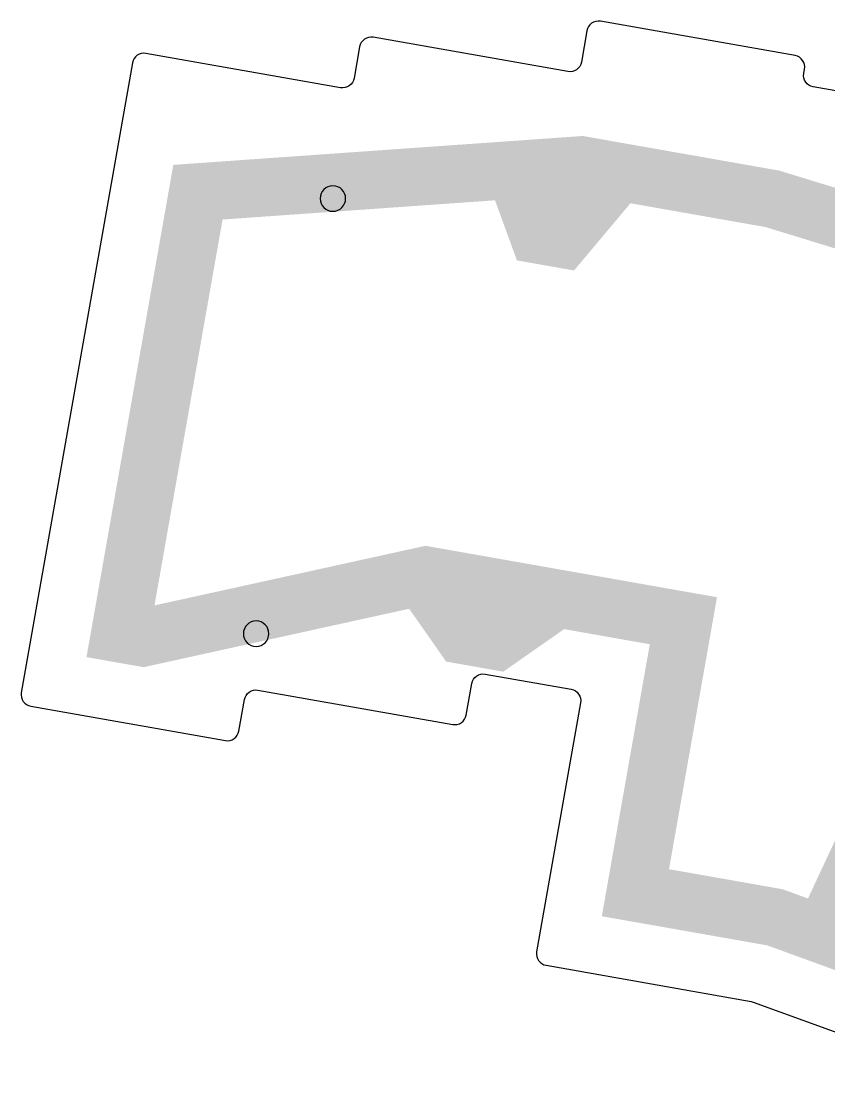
# Model space of a CAD drawing. Extents: x -428 to -172, y -41 to 60.
# Drawn here: x -427.6 to -358, y -31.4 to 59.7 of the extents above; entities that cross this region are included whole.
import ezdxf

# ---------------------------------------------------------------- set-up
doc = ezdxf.new("R2010")
doc.units = 0
for name, color, linetype in [('ACRYLIC_BOTTOM$GRAVING', 7, 'CONTINUOUS'), ('ACRYLIC_BOTTOM$INNERLINE', 1, 'CONTINUOUS'), ('ACRYLIC_BOTTOM$OUTLINE', 5, 'CONTINUOUS')]:
    doc.layers.add(name, color=color, linetype=linetype)

# ---------------------------------------------------------------- blocks, each defined once
blk = doc.blocks.new('*U4')
at = {"layer": 'ACRYLIC_BOTTOM$GRAVING', "linetype": 'CONTINUOUS'}
for points in [[(-386.798, 44.212), (-410.286, 47.567), (-386.798, 49.224)], [(-384.912, 39.031), (-386.798, 49.224), (-384.912, 49.357)], [(-386.798, 44.212), (-386.798, 49.224), (-384.912, 39.031)], [(-379.988, 38.163), (-384.912, 49.357), (-379.988, 49.705)], [(-384.912, 39.031), (-384.912, 49.357), (-379.988, 38.163)], [(-379.232, 39.064), (-379.988, 49.705), (-379.232, 49.758)], [(-379.988, 38.163), (-379.988, 49.705), (-379.232, 39.064)], [(-379.232, 39.064), (-379.232, 49.758), (-375.127, 43.957)], [(-375.127, 43.957), (-379.232, 49.758), (-375.127, 49.034)], [(-375.127, 43.957), (-375.127, 49.034), (-363.467, 41.901)], [(-363.467, 41.901), (-375.127, 49.034), (-363.467, 46.978)], [(-410.286, 42.555), (-414.532, 47.267), (-410.286, 47.567)], [(-410.286, 42.555), (-410.286, 47.567), (-386.798, 44.212)], [(-414.532, 18.474), (-416.152, 38.082), (-414.532, 47.267)], [(-414.532, 18.474), (-414.532, 47.267), (-410.286, 42.555)], [(-363.467, 41.901), (-363.467, 46.978), (-362.294, 41.541)], [(-362.294, 41.541), (-363.467, 46.978), (-362.294, 46.772)], [(-362.294, 41.541), (-362.294, 46.772), (-350.68, 37.97)], [(-350.68, 37.97), (-362.294, 46.772), (-350.68, 43.201)], [(-416.152, 4.168), (-417.091, 32.755), (-416.152, 38.082)], [(-416.152, 9.288), (-416.152, 38.082), (-414.532, 18.474)], [(-417.091, 3.962), (-422.015, 4.83), (-417.091, 32.755)], [(-417.091, 3.962), (-417.091, 32.755), (-416.152, 4.168)], [(-394.201, 8.998), (-416.152, 9.288), (-394.201, 14.117)], [(-392.795, 6.989), (-394.201, 14.117), (-392.795, 14.427)], [(-394.201, 8.998), (-394.201, 14.117), (-392.795, 6.989)], [(-392.795, 6.989), (-392.795, 14.427), (-391.011, 4.442)], [(-391.011, 4.442), (-392.795, 14.427), (-391.011, 14.112)], [(-391.011, 4.442), (-391.011, 14.112), (-386.087, 3.574)], [(-386.087, 3.574), (-391.011, 14.112), (-386.087, 13.244)], [(-386.087, 3.574), (-386.087, 13.244), (-380.847, 7.243)], [(-380.847, 7.243), (-386.087, 13.244), (-380.847, 12.32)], [(-380.847, 7.243), (-380.847, 12.32), (-373.46, 5.94)], [(-373.46, 5.94), (-380.847, 12.32), (-373.46, 11.017)], [(-373.46, -18.24), (-373.46, 11.017), (-371.802, -18.532)], [(-371.802, -18.532), (-373.46, 11.017), (-371.802, 10.725)], [(-371.802, -13.455), (-371.802, 10.725), (-367.667, 9.996)], [(-416.152, 4.168), (-416.152, 9.288), (-394.201, 8.998)], [(-373.46, -18.24), (-377.595, -17.511), (-373.46, 5.94)], [(-353.552, -23.584), (-359.826, -15.98), (-353.552, -2.527)], [(-371.802, -18.532), (-371.802, -13.455), (-363.327, -20.026)], [(-363.327, -20.026), (-371.802, -13.455), (-363.327, -14.949)], [(-363.327, -20.026), (-363.327, -14.949), (-362.028, -20.499)], [(-362.028, -20.499), (-363.327, -14.949), (-362.028, -15.178)], [(-362.028, -20.499), (-362.028, -15.178), (-359.826, -21.301)], [(-359.826, -21.301), (-362.028, -15.178), (-359.826, -15.98)], [(-359.826, -21.301), (-359.826, -15.98), (-353.552, -23.584)]]:
    blk.add_solid(points, dxfattribs=at)

msp = doc.modelspace()

# ---------------------------------------------------------------- linework, layer by layer
at = {"layer": 'ACRYLIC_BOTTOM$INNERLINE', "extrusion": (0, 0, -1)}
for centre in [(400.777, 44.367), (407.393, 6.846)]:
    msp.add_circle(centre, 1.1, dxfattribs=at)
at = {"layer": 'ACRYLIC_BOTTOM$OUTLINE'}
msp.add_lwpolyline([(-342.585, 51.033), (-359.376, 53.993, -0.414214), (-360.187, 55.152), (-360.121, 55.527, 0.414214), (-360.932, 56.686), (-377.723, 59.646, 0.414214), (-378.882, 58.835), (-379.361, 56.115, -0.414214), (-380.52, 55.304), (-397.311, 58.264, 0.414214), (-398.469, 57.453), (-398.949, 54.733, -0.414214), (-400.108, 53.921), (-416.898, 56.882, 0.414214), (-418.057, 56.071), (-427.634, 1.759, 0.414214), (-426.822, 0.6), (-410.031, -2.36, 0.414214), (-408.873, -1.549), (-408.393, 1.171, -0.414214), (-407.235, 1.983), (-390.444, -0.978, 0.414214), (-389.285, -0.167), (-388.806, 2.553, -0.414214), (-387.647, 3.365), (-380.237, 2.058, -0.414214), (-379.425, 0.9), (-383.213, -20.582, 0.414214), (-382.402, -21.74), (-364.712, -24.859, -0.043661), (-364.544, -24.904), (-346.807, -31.36, -0.043661)], format="xyb", dxfattribs=at)

# ---------------------------------------------------------------- block references
at = {"layer": 'ACRYLIC_BOTTOM$GRAVING'}
msp.add_blockref('*U4', (0, 0), dxfattribs=at)

doc.saveas('drawing.dxf')
